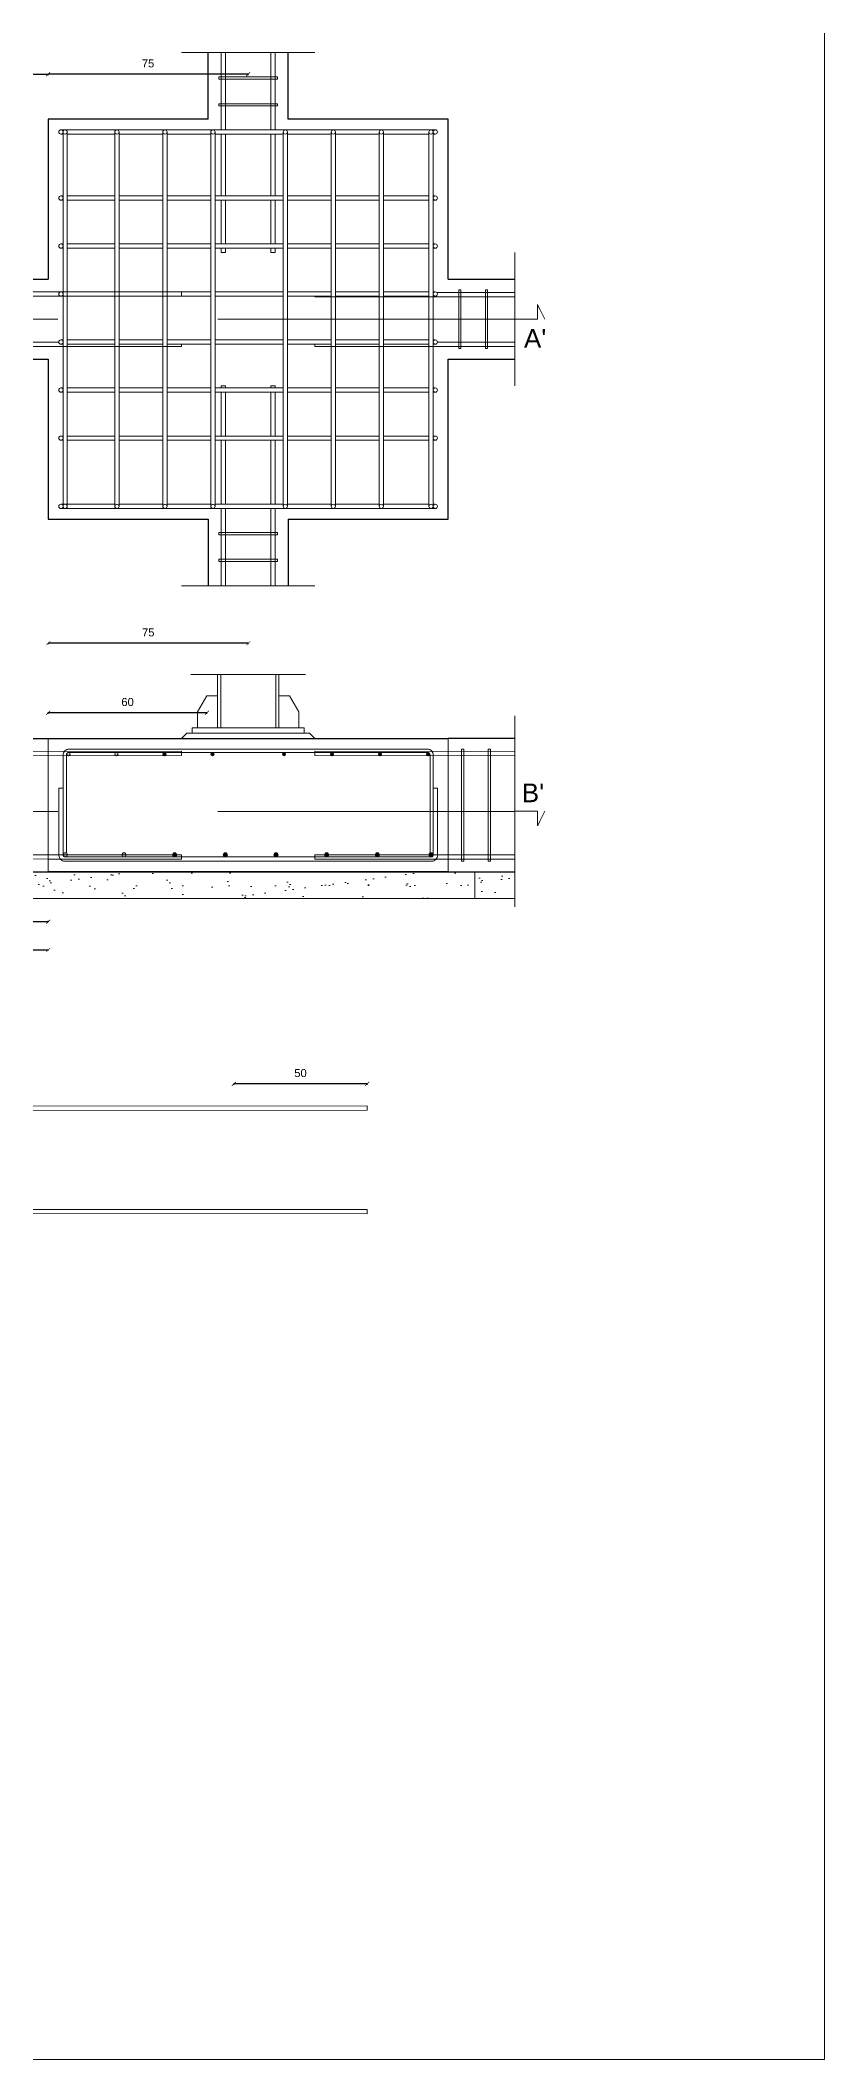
# Model space of a CAD drawing. Header units: millimetres. Extents: x 1415 to 3549, y 2194 to 4677.
# Drawn here: x 1772.73 to 1775.67, y 2331.25 to 2338.82 of the extents above; entities that cross this region are included whole.
import ezdxf

# ---------------------------------------------------------------- set-up
doc = ezdxf.new("R2010")
doc.units = ezdxf.units.MM
doc.linetypes.add('ACAD_ISO02W100', pattern=[15, 12, -3])
doc.layers.get('0').update_dxf_attribs({"plot": 0})
for name, color, linetype, lineweight in [('armature longitudinali', 5, 'Continuous', 9), ('bulloni', 170, 'Continuous', 15), ('giunti', 7, 'Continuous', 15), ('Layer4', 7, 'Continuous', 15), ('quote', 252, 'Continuous', 5), ('Setti', 5, 'Continuous', 30), ('sezione', 18, 'ACAD_ISO02W100', 20), ('staffe', 10, 'Continuous', 9)]:
    doc.layers.add(name, color=color, linetype=linetype, lineweight=lineweight)
doc.styles.get("Standard").update_dxf_attribs({"font": 'arial.ttf'})
doc.dimstyles.new('quote c.a 1 sezione setti', dxfattribs={"dimtxt": 0.03, "dimasz": 0.015, "dimexe": 0.0005, "dimexo": 0.0015, "dimgap": 0.025, "dimtad": 2, "dimtih": 1, "dimtoh": 1, "dimdec": 0, "dimlfac": 100, "dimzin": 0, "dimdsep": 46, "dimtxsty": 'Standard', "dimblk": 'ARCHTICK', "dimcen": 0, "dimclre": 252, "dimadec": 0, "dimazin": 2, "dimtfac": 1, "dimtdec": 0, "dimtofl": 0, "dimtmove": 0, "dimatfit": 3, "dimfxl": 0.0035, "dimfxlon": 1, "dimtolj": 1, "dimtzin": 0, "dimarcsym": 0})

# ---------------------------------------------------------------- blocks, each defined once
blk = doc.blocks.new('*U202')
at = {"layer": 'armature longitudinali'}
blk.add_circle((0, 0), 0.008, dxfattribs=at)
blk = doc.blocks.new('*U203')
at = {"layer": 'Layer4', "color": 0, "linetype": 'ByBlock', "lineweight": -2, "transparency": 16777216}
blk.add_blockref('*U202', (0, 0), dxfattribs=at)
blk = doc.blocks.new('*U200')
at = {"layer": 'armature longitudinali'}
blk.add_circle((0, 0), 0.008, dxfattribs=at)
blk = doc.blocks.new('*U201')
at = {"layer": 'Layer4', "color": 0, "linetype": 'ByBlock', "lineweight": -2, "transparency": 16777216}
blk.add_blockref('*U200', (0, 0), dxfattribs=at)
blk = doc.blocks.new('_ArchTick')
at = {"color": 0, "linetype": 'ByBlock', "const_width": 0.15}
blk.add_lwpolyline([(-0.5, -0.5), (0.5, 0.5)], dxfattribs=at)
blk = doc.blocks.new('*D204')
at = {"layer": 'Defpoints', "color": 0, "transparency": 16777216}
for p in [(1769.2622, 2335.4066), (1772.7622, 2335.4071), (1772.7622, 2335.4066)]:
    blk.add_point(p, dxfattribs=at)
at = {"layer": 'quote', "color": 252, "lineweight": -2, "transparency": 16777216}
for p, q in [((1769.2622, 2335.4066), (1769.2622, 2335.4061)), ((1772.7622, 2335.4066), (1772.7622, 2335.4061))]:
    blk.add_line(p, q, dxfattribs=at)
at = {"layer": 'quote', "color": 0, "linetype": 'Continuous', "lineweight": -2, "transparency": 16777216}
blk.add_line((1769.2622, 2335.4066), (1772.7622, 2335.4066), dxfattribs=at)
at = {"layer": 'quote', "color": 0, "lineweight": -2, "transparency": 16777216, "xscale": 0.015, "yscale": 0.015, "zscale": 0.015, "rotation": 180}
blk.add_blockref('_ArchTick', (1769.2622, 2335.4066), dxfattribs=at)
at = {"layer": 'quote', "color": 0, "lineweight": -2, "transparency": 16777216, "xscale": 0.015, "yscale": 0.015, "zscale": 0.015}
blk.add_blockref('_ArchTick', (1772.7622, 2335.4066), dxfattribs=at)
at = {"layer": 'quote', "color": 0, "transparency": 16777216, "insert": (1771.0122, 2335.3663), "char_height": 0.03, "attachment_point": 5}
blk.add_mtext('\\A1;350', dxfattribs=at)
blk = doc.blocks.new('*U247')
at = {"layer": 'staffe'}
blk.add_lwpolyline([(-0.004, -0.11), (-0.004, 0.11), (0.004, 0.11), (0.004, -0.11), (-0.004, -0.11), (-0.004, -0.11)], dxfattribs=at)
blk = doc.blocks.new('*U248')
at = {"layer": 'Layer4', "color": 0, "linetype": 'ByBlock', "lineweight": -2, "transparency": 16777216}
for p in [(0, 0), (0.1, 0)]:
    blk.add_blockref('*U247', p, dxfattribs=at)
blk = doc.blocks.new('*U243')
at = {"layer": 'staffe'}
blk.add_lwpolyline([(-0.004, -0.11), (-0.004, 0.11), (0.004, 0.11), (0.004, -0.11), (-0.004, -0.11), (-0.004, -0.11)], dxfattribs=at)
blk = doc.blocks.new('*U244')
at = {"layer": 'Layer4', "color": 0, "linetype": 'ByBlock', "lineweight": -2, "transparency": 16777216}
for p in [(0, 0), (0.1, 0)]:
    blk.add_blockref('*U243', p, dxfattribs=at)
blk = doc.blocks.new('*U245')
at = {"layer": 'staffe'}
blk.add_lwpolyline([(-0.004, -0.11), (-0.004, 0.11), (0.004, 0.11), (0.004, -0.11), (-0.004, -0.11), (-0.004, -0.11)], dxfattribs=at)
blk = doc.blocks.new('*U246')
at = {"layer": 'Layer4', "color": 0, "linetype": 'ByBlock', "lineweight": -2, "transparency": 16777216}
for p in [(0, 0), (0.1, 0)]:
    blk.add_blockref('*U245', p, dxfattribs=at)
blk = doc.blocks.new('*D266')
at = {"layer": 'Defpoints', "color": 0, "transparency": 16777216}
for p in [(1771.9623, 2335.5991), (1771.9623, 2335.5121), (1772.7622, 2335.5504)]:
    blk.add_point(p, dxfattribs=at)
at = {"layer": 'quote', "color": 252, "lineweight": -2, "transparency": 16777216}
for p, q in [((1771.9623, 2335.5156), (1771.9623, 2335.5116)), ((1772.7622, 2335.5156), (1772.7622, 2335.5116))]:
    blk.add_line(p, q, dxfattribs=at)
at = {"layer": 'quote', "color": 0, "linetype": 'Continuous', "lineweight": -2, "transparency": 16777216}
blk.add_line((1772.7622, 2335.5121), (1771.9623, 2335.5121), dxfattribs=at)
at = {"layer": 'quote', "color": 0, "lineweight": -2, "transparency": 16777216, "xscale": 0.015, "yscale": 0.015, "zscale": 0.015, "rotation": 180}
blk.add_blockref('_ArchTick', (1771.9623, 2335.5121), dxfattribs=at)
at = {"layer": 'quote', "color": 0, "lineweight": -2, "transparency": 16777216, "xscale": 0.015, "yscale": 0.015, "zscale": 0.015}
blk.add_blockref('_ArchTick', (1772.7622, 2335.5121), dxfattribs=at)
at = {"layer": 'quote', "color": 0, "transparency": 16777216, "insert": (1772.3622, 2335.4662), "char_height": 0.03, "width": 1.64748, "attachment_point": 5}
blk.add_mtext('\\A1;pos 50, 8{\\A0;\\fBahnschrift Light|b0|i0|c0|p34;∅8/10  L=80}', dxfattribs=at)
blk = doc.blocks.new('*D377')
at = {"layer": 'Defpoints', "color": 0, "transparency": 16777216}
for p in [(1772.7616, 2338.6899), (1772.7616, 2338.5213), (1773.5116, 2338.5213)]:
    blk.add_point(p, dxfattribs=at)
at = {"layer": 'quote', "color": 252, "lineweight": -2, "transparency": 16777216}
for p, q in [((1772.7616, 2338.6864), (1772.7616, 2338.6904)), ((1773.5116, 2338.6864), (1773.5116, 2338.6904))]:
    blk.add_line(p, q, dxfattribs=at)
at = {"layer": 'quote', "color": 0, "linetype": 'Continuous', "lineweight": -2, "transparency": 16777216}
blk.add_line((1773.5116, 2338.6899), (1772.7616, 2338.6899), dxfattribs=at)
at = {"layer": 'quote', "color": 0, "lineweight": -2, "transparency": 16777216, "xscale": 0.015, "yscale": 0.015, "zscale": 0.015, "rotation": 180}
blk.add_blockref('_ArchTick', (1772.7616, 2338.6899), dxfattribs=at)
at = {"layer": 'quote', "color": 0, "lineweight": -2, "transparency": 16777216, "xscale": 0.015, "yscale": 0.015, "zscale": 0.015}
blk.add_blockref('_ArchTick', (1773.5116, 2338.6899), dxfattribs=at)
at = {"layer": 'quote', "color": 0, "transparency": 16777216, "insert": (1773.1366, 2338.7301), "char_height": 0.03, "attachment_point": 5}
blk.add_mtext('\\A1;75', dxfattribs=at)
blk = doc.blocks.new('*D378')
at = {"layer": 'Defpoints', "color": 0, "transparency": 16777216}
for p in [(1772.7616, 2338.6899), (1769.2515, 2338.5213), (1772.7616, 2338.5213)]:
    blk.add_point(p, dxfattribs=at)
at = {"layer": 'quote', "color": 252, "lineweight": -2, "transparency": 16777216}
for p, q in [((1769.2515, 2338.6864), (1769.2515, 2338.6904)), ((1772.7616, 2338.6864), (1772.7616, 2338.6904))]:
    blk.add_line(p, q, dxfattribs=at)
at = {"layer": 'quote', "color": 0, "linetype": 'Continuous', "lineweight": -2, "transparency": 16777216}
blk.add_line((1769.2515, 2338.6899), (1772.7616, 2338.6899), dxfattribs=at)
at = {"layer": 'quote', "color": 0, "lineweight": -2, "transparency": 16777216, "xscale": 0.015, "yscale": 0.015, "zscale": 0.015, "rotation": 180}
blk.add_blockref('_ArchTick', (1769.2515, 2338.6899), dxfattribs=at)
at = {"layer": 'quote', "color": 0, "lineweight": -2, "transparency": 16777216, "xscale": 0.015, "yscale": 0.015, "zscale": 0.015}
blk.add_blockref('_ArchTick', (1772.7616, 2338.6899), dxfattribs=at)
at = {"layer": 'quote', "color": 0, "transparency": 16777216, "insert": (1771.0066, 2338.7302), "char_height": 0.03, "attachment_point": 5}
blk.add_mtext('\\A1;350', dxfattribs=at)
blk = doc.blocks.new('*U1024')
at = {"layer": 'staffe'}
blk.add_lwpolyline([(0.004, -0.026), (0.004, 0.21), (-0.004, 0.21), (-0.004, -0.21), (0.004, -0.21), (0.004, -0.026)], dxfattribs=at)
blk = doc.blocks.new('*U1025')
at = {"layer": 'Layer4', "color": 0, "linetype": 'ByBlock', "lineweight": -2, "transparency": 16777216}
for p in [(-0.1, 0), (0, 0)]:
    blk.add_blockref('*U1024', p, dxfattribs=at)
blk = doc.blocks.new('*D1026')
at = {"layer": 'Defpoints', "color": 0, "transparency": 16777216}
for p in [(1772.7622, 2336.5565), (1773.5122, 2336.4391), (1772.7622, 2336.1991)]:
    blk.add_point(p, dxfattribs=at)
at = {"layer": 'quote', "color": 252, "lineweight": -2, "transparency": 16777216}
for p, q in [((1772.7622, 2336.553), (1772.7622, 2336.557)), ((1773.5122, 2336.553), (1773.5122, 2336.557))]:
    blk.add_line(p, q, dxfattribs=at)
at = {"layer": 'quote', "color": 0, "linetype": 'Continuous', "lineweight": -2, "transparency": 16777216}
blk.add_line((1773.5122, 2336.5565), (1772.7622, 2336.5565), dxfattribs=at)
at = {"layer": 'quote', "color": 0, "lineweight": -2, "transparency": 16777216, "xscale": 0.015, "yscale": 0.015, "zscale": 0.015}
for p, rotation in [((1772.7622, 2336.5565), 180.0000012072371), ((1773.5122, 2336.5565), 1.207237110278925e-06)]:
    blk.add_blockref('_ArchTick', p, dxfattribs=dict(at, rotation=rotation))
at = {"layer": 'quote', "color": 0, "transparency": 16777216, "insert": (1773.1372, 2336.5968), "char_height": 0.03, "attachment_point": 5}
blk.add_mtext('\\A1;75', dxfattribs=at)
blk = doc.blocks.new('*D1027')
at = {"layer": 'Defpoints', "color": 0, "transparency": 16777216}
for p in [(1772.7622, 2336.2956), (1772.7622, 2336.1991), (1773.3572, 2336.1991)]:
    blk.add_point(p, dxfattribs=at)
at = {"layer": 'quote', "color": 252, "lineweight": -2, "transparency": 16777216}
for p, q in [((1772.7622, 2336.2921), (1772.7622, 2336.2961)), ((1773.3572, 2336.2921), (1773.3572, 2336.2961))]:
    blk.add_line(p, q, dxfattribs=at)
at = {"layer": 'quote', "color": 0, "linetype": 'Continuous', "lineweight": -2, "transparency": 16777216}
blk.add_line((1773.3572, 2336.2956), (1772.7622, 2336.2956), dxfattribs=at)
at = {"layer": 'quote', "color": 0, "lineweight": -2, "transparency": 16777216, "xscale": 0.015, "yscale": 0.015, "zscale": 0.015}
for p, rotation in [((1772.7622, 2336.2956), 180.0000012072371), ((1773.3572, 2336.2956), 1.207237110278925e-06)]:
    blk.add_blockref('_ArchTick', p, dxfattribs=dict(at, rotation=rotation))
at = {"layer": 'quote', "color": 0, "transparency": 16777216, "insert": (1773.0597, 2336.3359), "char_height": 0.03, "attachment_point": 5}
blk.add_mtext('\\A1;60', dxfattribs=at)
blk = doc.blocks.new('*U1216')
at = {"layer": 'armature longitudinali'}
blk.add_circle((0, 0), 0.008, dxfattribs=at)
blk = doc.blocks.new('*U1217')
at = {"layer": 'Layer4', "color": 0, "linetype": 'ByBlock', "lineweight": -2, "transparency": 16777216}
blk.add_blockref('*U1216', (0, 0), dxfattribs=at)
blk = doc.blocks.new('*U1214')
at = {"layer": 'armature longitudinali'}
blk.add_circle((0, 0), 0.008, dxfattribs=at)
blk = doc.blocks.new('*U1215')
at = {"layer": 'Layer4', "color": 0, "linetype": 'ByBlock', "lineweight": -2, "transparency": 16777216}
blk.add_blockref('*U1214', (0, 0), dxfattribs=at)
blk = doc.blocks.new('*U1220')
at = {"layer": 'armature longitudinali'}
blk.add_circle((0, 0), 0.008, dxfattribs=at)
blk = doc.blocks.new('*U1221')
at = {"layer": 'Layer4', "color": 0, "linetype": 'ByBlock', "lineweight": -2, "transparency": 16777216}
blk.add_blockref('*U1220', (0, 0), dxfattribs=at)
blk = doc.blocks.new('*U1218')
at = {"layer": 'armature longitudinali'}
blk.add_circle((0, 0), 0.008, dxfattribs=at)
blk = doc.blocks.new('*U1219')
at = {"layer": 'Layer4', "color": 0, "linetype": 'ByBlock', "lineweight": -2, "transparency": 16777216}
blk.add_blockref('*U1218', (0, 0), dxfattribs=at)
blk = doc.blocks.new('*U1204')
at = {"layer": 'armature longitudinali'}
blk.add_circle((0, 0), 0.008, dxfattribs=at)
blk = doc.blocks.new('*U1205')
at = {"layer": 'Layer4', "color": 0, "linetype": 'ByBlock', "lineweight": -2, "transparency": 16777216}
for p in [(0, 0), (0.18, 0), (0.36, 0), (0.54, 0), (0.72, 0), (0.9, 0)]:
    blk.add_blockref('*U1204', p, dxfattribs=at)
blk = doc.blocks.new('*U1206')
at = {"layer": 'armature longitudinali'}
blk.add_circle((0, 0), 0.008, dxfattribs=at)
blk = doc.blocks.new('*U1207')
at = {"layer": 'Layer4', "color": 0, "linetype": 'ByBlock', "lineweight": -2, "transparency": 16777216}
blk.add_blockref('*U1206', (0, 0), dxfattribs=at)
blk = doc.blocks.new('*U1208')
at = {"layer": 'armature longitudinali'}
blk.add_circle((0, 0), 0.008, dxfattribs=at)
blk = doc.blocks.new('*U1209')
at = {"layer": 'Layer4', "color": 0, "linetype": 'ByBlock', "lineweight": -2, "transparency": 16777216}
blk.add_blockref('*U1208', (0, 0), dxfattribs=at)
blk = doc.blocks.new('*U1210')
at = {"layer": 'armature longitudinali'}
blk.add_circle((0, 0), 0.008, dxfattribs=at)
blk = doc.blocks.new('*U1211')
at = {"layer": 'Layer4', "color": 0, "linetype": 'ByBlock', "lineweight": -2, "transparency": 16777216}
for p in [(0, 0), (0.18, 0), (0.36, 0), (0.54, 0), (0.72, 0), (0.9, 0)]:
    blk.add_blockref('*U1210', p, dxfattribs=at)
blk = doc.blocks.new('*U1212')
at = {"layer": 'armature longitudinali'}
blk.add_circle((0, 0), 0.008, dxfattribs=at)
blk = doc.blocks.new('*U1213')
at = {"layer": 'Layer4', "color": 0, "linetype": 'ByBlock', "lineweight": -2, "transparency": 16777216}
blk.add_blockref('*U1212', (0, 0), dxfattribs=at)
blk = doc.blocks.new('*U1202')
at = {"layer": 'armature longitudinali'}
blk.add_circle((0, 0), 0.008, dxfattribs=at)
blk = doc.blocks.new('*U1203')
at = {"layer": 'Layer4', "color": 0, "linetype": 'ByBlock', "lineweight": -2, "transparency": 16777216}
blk.add_blockref('*U1202', (0, 0), dxfattribs=at)
blk = doc.blocks.new('*U1248')
at = {"layer": 'armature longitudinali'}
blk.add_circle((0, 0), 0.008, dxfattribs=at)
blk = doc.blocks.new('*U1249')
at = {"layer": 'Layer4', "color": 0, "linetype": 'ByBlock', "lineweight": -2, "transparency": 16777216}
blk.add_blockref('*U1248', (0, 0), dxfattribs=at)
blk = doc.blocks.new('*U1238')
at = {"layer": 'armature longitudinali'}
blk.add_circle((0, 0), 0.008, dxfattribs=at)
blk = doc.blocks.new('*U1239')
at = {"layer": 'Layer4', "color": 0, "linetype": 'ByBlock', "lineweight": -2, "transparency": 16777216}
blk.add_blockref('*U1238', (0, 0), dxfattribs=at)
blk = doc.blocks.new('*U1240')
at = {"layer": 'armature longitudinali'}
blk.add_circle((0, 0), 0.008, dxfattribs=at)
blk = doc.blocks.new('*U1241')
at = {"layer": 'Layer4', "color": 0, "linetype": 'ByBlock', "lineweight": -2, "transparency": 16777216}
blk.add_blockref('*U1240', (0, 0), dxfattribs=at)
blk = doc.blocks.new('*U1242')
at = {"layer": 'armature longitudinali'}
blk.add_circle((0, 0), 0.008, dxfattribs=at)
blk = doc.blocks.new('*U1243')
at = {"layer": 'Layer4', "color": 0, "linetype": 'ByBlock', "lineweight": -2, "transparency": 16777216}
blk.add_blockref('*U1242', (0, 0), dxfattribs=at)
blk = doc.blocks.new('*U1244')
at = {"layer": 'armature longitudinali'}
blk.add_circle((0, 0), 0.008, dxfattribs=at)
blk = doc.blocks.new('*U1245')
at = {"layer": 'Layer4', "color": 0, "linetype": 'ByBlock', "lineweight": -2, "transparency": 16777216}
blk.add_blockref('*U1244', (0, 0), dxfattribs=at)
blk = doc.blocks.new('*U1246')
at = {"layer": 'armature longitudinali'}
blk.add_circle((0, 0), 0.008, dxfattribs=at)
blk = doc.blocks.new('*U1247')
at = {"layer": 'Layer4', "color": 0, "linetype": 'ByBlock', "lineweight": -2, "transparency": 16777216}
blk.add_blockref('*U1246', (0, 0), dxfattribs=at)
blk = doc.blocks.new('*U1224')
at = {"layer": 'armature longitudinali'}
blk.add_circle((0, 0), 0.008, dxfattribs=at)
blk = doc.blocks.new('*U1225')
at = {"layer": 'Layer4', "color": 0, "linetype": 'ByBlock', "lineweight": -2, "transparency": 16777216}
blk.add_blockref('*U1224', (0, 0), dxfattribs=at)
blk = doc.blocks.new('*U1222')
at = {"layer": 'armature longitudinali'}
blk.add_circle((0, 0), 0.008, dxfattribs=at)
blk = doc.blocks.new('*U1223')
at = {"layer": 'Layer4', "color": 0, "linetype": 'ByBlock', "lineweight": -2, "transparency": 16777216}
blk.add_blockref('*U1222', (0, 0), dxfattribs=at)
blk = doc.blocks.new('*U1236')
at = {"layer": 'armature longitudinali'}
blk.add_circle((0, 0), 0.008, dxfattribs=at)
blk = doc.blocks.new('*U1237')
at = {"layer": 'Layer4', "color": 0, "linetype": 'ByBlock', "lineweight": -2, "transparency": 16777216}
blk.add_blockref('*U1236', (0, 0), dxfattribs=at)
blk = doc.blocks.new('*U1226')
at = {"layer": 'armature longitudinali'}
blk.add_circle((0, 0), 0.008, dxfattribs=at)
blk = doc.blocks.new('*U1227')
at = {"layer": 'Layer4', "color": 0, "linetype": 'ByBlock', "lineweight": -2, "transparency": 16777216}
blk.add_blockref('*U1226', (0, 0), dxfattribs=at)
blk = doc.blocks.new('*U1228')
at = {"layer": 'armature longitudinali'}
blk.add_circle((0, 0), 0.008, dxfattribs=at)
blk = doc.blocks.new('*U1229')
at = {"layer": 'Layer4', "color": 0, "linetype": 'ByBlock', "lineweight": -2, "transparency": 16777216}
blk.add_blockref('*U1228', (0, 0), dxfattribs=at)
blk = doc.blocks.new('*U1230')
at = {"layer": 'armature longitudinali'}
blk.add_circle((0, 0), 0.008, dxfattribs=at)
blk = doc.blocks.new('*U1231')
at = {"layer": 'Layer4', "color": 0, "linetype": 'ByBlock', "lineweight": -2, "transparency": 16777216}
blk.add_blockref('*U1230', (0, 0), dxfattribs=at)
blk = doc.blocks.new('*U1232')
at = {"layer": 'armature longitudinali'}
blk.add_circle((0, 0), 0.008, dxfattribs=at)
blk = doc.blocks.new('*U1233')
at = {"layer": 'Layer4', "color": 0, "linetype": 'ByBlock', "lineweight": -2, "transparency": 16777216}
blk.add_blockref('*U1232', (0, 0), dxfattribs=at)
blk = doc.blocks.new('*U1234')
at = {"layer": 'armature longitudinali'}
blk.add_circle((0, 0), 0.008, dxfattribs=at)
blk = doc.blocks.new('*U1235')
at = {"layer": 'Layer4', "color": 0, "linetype": 'ByBlock', "lineweight": -2, "transparency": 16777216}
blk.add_blockref('*U1234', (0, 0), dxfattribs=at)
blk = doc.blocks.new('*U1260')
at = {"layer": 'armature longitudinali'}
blk.add_circle((0, 0), 0.008, dxfattribs=at)
blk = doc.blocks.new('*U1261')
at = {"layer": 'Layer4', "color": 0, "linetype": 'ByBlock', "lineweight": -2, "transparency": 16777216}
blk.add_blockref('*U1260', (0, 0), dxfattribs=at)
blk = doc.blocks.new('*U1262')
at = {"layer": 'armature longitudinali'}
blk.add_circle((0, 0), 0.008, dxfattribs=at)
blk = doc.blocks.new('*U1263')
at = {"layer": 'Layer4', "color": 0, "linetype": 'ByBlock', "lineweight": -2, "transparency": 16777216}
for p in [(0, 0), (0.19, 0), (0.38, 0), (0.57, 0), (0.76, 0), (0.95, 0)]:
    blk.add_blockref('*U1262', p, dxfattribs=at)
blk = doc.blocks.new('*U1264')
at = {"layer": 'armature longitudinali'}
blk.add_circle((0, 0), 0.008, dxfattribs=at)
blk = doc.blocks.new('*U1265')
at = {"layer": 'Layer4', "color": 0, "linetype": 'ByBlock', "lineweight": -2, "transparency": 16777216}
blk.add_blockref('*U1264', (0, 0), dxfattribs=at)
blk = doc.blocks.new('*U1266')
at = {"layer": 'armature longitudinali'}
blk.add_circle((0, 0), 0.006, dxfattribs=at)
blk = doc.blocks.new('*U1267')
at = {"layer": 'Layer4', "color": 0, "linetype": 'ByBlock', "lineweight": -2, "transparency": 16777216}
for p in [(0, 0), (0.18, 0), (0.36, 0), (0.54, 0)]:
    blk.add_blockref('*U1266', p, dxfattribs=at)
blk = doc.blocks.new('*U1268')
at = {"layer": 'armature longitudinali'}
blk.add_circle((0, 0), 0.006, dxfattribs=at)
blk = doc.blocks.new('*U1269')
at = {"layer": 'Layer4', "color": 0, "linetype": 'ByBlock', "lineweight": -2, "transparency": 16777216}
for p in [(0, 0), (0.18, 0), (0.36, 0), (0.54, 0)]:
    blk.add_blockref('*U1268', p, dxfattribs=at)
blk = doc.blocks.new('*D1454')
at = {"layer": 'Defpoints', "color": 0, "transparency": 16777216}
for p in [(1773.4581, 2334.9041), (1773.4582, 2334.8194), (1773.9582, 2334.8136)]:
    blk.add_point(p, dxfattribs=at)
at = {"layer": 'quote', "color": 252, "lineweight": -2, "transparency": 16777216}
for p, q in [((1773.4581, 2334.9006), (1773.4581, 2334.9046)), ((1773.9581, 2334.9011), (1773.9581, 2334.9051))]:
    blk.add_line(p, q, dxfattribs=at)
at = {"layer": 'quote', "color": 0, "linetype": 'Continuous', "lineweight": -2, "transparency": 16777216}
blk.add_line((1773.9581, 2334.9046), (1773.4581, 2334.9041), dxfattribs=at)
at = {"layer": 'quote', "color": 0, "lineweight": -2, "transparency": 16777216, "xscale": 0.015, "yscale": 0.015, "zscale": 0.015}
for p, rotation in [((1773.4581, 2334.9041), 180.0572981893195), ((1773.9581, 2334.9046), 0.05729818931953012)]:
    blk.add_blockref('_ArchTick', p, dxfattribs=dict(at, rotation=rotation))
at = {"layer": 'quote', "color": 0, "transparency": 16777216, "insert": (1773.7081, 2334.9447), "char_height": 0.03, "attachment_point": 5}
blk.add_mtext('\\A1;50', dxfattribs=at)

msp = doc.modelspace()

# ---------------------------------------------------------------- hatches: boundary and pattern name
at = {"layer": 'Layer4', "transparency": 33554687}
h = msp.add_hatch(color=0, dxfattribs=at)
h.dxf.hatch_style = 1
h.paths.add_polyline_path([(1772.8439, 2336.1408, 0.414214), (1772.8379, 2336.1468, 0.158938), (1772.8326, 2336.1436, 0.121776), (1772.8319, 2336.1408, 1)])
h.paths.add_polyline_path([(1773.0239, 2336.1408, 1), (1773.0119, 2336.1408, 1)])
h = msp.add_hatch(color=0, dxfattribs=at)
h.dxf.hatch_style = 1
h.paths.add_polyline_path([(1773.1919, 2336.1408, 1), (1773.2039, 2336.1408, 1)])
h = msp.add_hatch(color=0, dxfattribs=at)
h.dxf.hatch_style = 1
h.paths.add_polyline_path([(1773.3719, 2336.1408, 1), (1773.3839, 2336.1408, 1)])
h = msp.add_hatch(color=0, dxfattribs=at)
h.dxf.hatch_style = 1
h.paths.add_polyline_path([(1773.6404, 2336.1408, 1), (1773.6524, 2336.1408, 1)])
h = msp.add_hatch(color=0, dxfattribs=at)
h.dxf.hatch_style = 1
h.paths.add_polyline_path([(1773.8204, 2336.1408, 1), (1773.8324, 2336.1408, 1)])
h = msp.add_hatch(color=0, dxfattribs=at)
h.dxf.hatch_style = 1
h.paths.add_polyline_path([(1774.0004, 2336.1408, 1), (1774.0124, 2336.1408, 1)])
h = msp.add_hatch(color=0, dxfattribs=at)
h.dxf.hatch_style = 1
h.paths.add_polyline_path([(1774.1804, 2336.1408, 1), (1774.1924, 2336.1408, 1)])
h = msp.add_hatch(color=0, dxfattribs=at)
h.dxf.hatch_style = 1
h.paths.add_polyline_path([(1772.8341, 2335.7631, 0.984312), (1772.8182, 2335.7633), (1772.8182, 2335.7628, 0.984312)])
h.paths.add_polyline_path([(1773.0382, 2335.763, 0.377632), (1773.0451, 2335.7551), (1773.0472, 2335.7551, 0.377632), (1773.0542, 2335.763, 1)])
h = msp.add_hatch(color=0, dxfattribs=at)
h.dxf.hatch_style = 1
h.paths.add_polyline_path([(1773.2282, 2335.763, 0.377632), (1773.2351, 2335.7551), (1773.2372, 2335.7551, 0.377632), (1773.2442, 2335.763, 1)])
h = msp.add_hatch(color=0, dxfattribs=at)
h.dxf.hatch_style = 1
h.paths.add_polyline_path([(1773.4182, 2335.763, 0.377632), (1773.4251, 2335.7551), (1773.4272, 2335.7551, 0.377632), (1773.4342, 2335.763, 1)])
h = msp.add_hatch(color=0, dxfattribs=at)
h.dxf.hatch_style = 1
h.paths.add_polyline_path([(1773.6082, 2335.763, 0.377632), (1773.6151, 2335.7551), (1773.6172, 2335.7551, 0.377632), (1773.6242, 2335.763, 1)])
h = msp.add_hatch(color=0, dxfattribs=at)
h.dxf.hatch_style = 1
h.paths.add_polyline_path([(1773.7982, 2335.763, 0.377632), (1773.8051, 2335.7551), (1773.8072, 2335.7551, 0.377632), (1773.8142, 2335.763, 1)])
h = msp.add_hatch(color=0, dxfattribs=at)
h.dxf.hatch_style = 1
h.paths.add_polyline_path([(1773.9882, 2335.763, 0.377632), (1773.9951, 2335.7551), (1773.9972, 2335.7551, 0.377632), (1774.0042, 2335.763, 1)])
h = msp.add_hatch(color=0, dxfattribs=at)
h.dxf.hatch_style = 1
h.paths.add_polyline_path([(1774.1902, 2335.7631, 0.377632), (1774.1971, 2335.7551), (1774.1992, 2335.7551, 0.377632), (1774.2062, 2335.7631, 1)])
at = {"layer": 'Layer4', "true_color": 0xc7c8ca}
h = msp.add_hatch(dxfattribs=at)
h.set_pattern_fill('AR-SAND', color=9, scale=0.0022)
h.set_pattern_definition([(37.5, (0, 0.1875), (-0.0035200689, 0.1076709122), [0, -0.0849376, 0, -0.094996, 0, -0.090805]), (7.5, (0, 0.1875), (0.098895122, 0.157701522), [0, -0.0458216, 0, -0.0765556, 0, -0.029337]), (327.5, (-0.06873, 0.1875), (0.1740183215, 0.0003161806), [0, -0.02794, 0, -0.100584, 0, -0.131318]), (317.5, (-0.06873, 0.1875), (0.1679824195, 0.049044451), [0, -0.01397, 0, -0.0659384, 0, -0.075438])])
h.paths.add_polyline_path([(1774.3621, 2335.6991), (1774.3621, 2335.6991), (1773.1975, 2335.6991), (1772.662, 2335.6991), (1772.6621, 2335.5991), (1774.3621, 2335.5991)])
h = msp.add_hatch(dxfattribs=at)
h.set_pattern_fill('AR-SAND', color=9, scale=0.0022)
h.set_pattern_definition([(37.5, (-1.70003, 0.1875), (-0.0035200689, 0.1076709122), [0, -0.0849376, 0, -0.094996, 0, -0.090805]), (7.5, (-1.70003, 0.1875), (0.098895122, 0.157701522), [0, -0.0458216, 0, -0.0765556, 0, -0.029337]), (327.5, (-1.76876, 0.1875), (0.1740183215, 0.0003161806), [0, -0.02794, 0, -0.100584, 0, -0.131318]), (317.5, (-1.76876, 0.1875), (0.1679824195, 0.049044451), [0, -0.01397, 0, -0.0659384, 0, -0.075438])])
h.paths.add_polyline_path([(1774.5123, 2335.6991), (1774.5123, 2335.5991), (1774.3621, 2335.5991), (1774.3621, 2335.6991)])

# ---------------------------------------------------------------- linework, layer by layer
at = {"layer": 'armature longitudinali'}
for points in [[(1773.4106, 2338.7713), (1773.4106, 2338.4813)], [(1773.4266, 2338.4813), (1773.4266, 2338.7713)], [(1773.5966, 2338.7713), (1773.5966, 2338.4813)], [(1773.6126, 2338.4813), (1773.6126, 2338.7713)], [(1774.2136, 2338.4813), (1772.8096, 2338.4813)], [(1772.8176, 2338.4653), (1772.8099, 2338.4653)], [(1772.8176, 2337.0691), (1772.8176, 2338.4731)], [(1772.8336, 2337.0693), (1772.8336, 2338.4733)], [(1773.0117, 2338.4653), (1772.8336, 2338.4653)], [(1773.0117, 2337.0691), (1773.0117, 2338.4731)], [(1773.0277, 2337.0693), (1773.0277, 2338.4733)], [(1773.1917, 2338.4653), (1773.0277, 2338.4653)], [(1773.1917, 2337.0691), (1773.1917, 2338.4731)], [(1773.2077, 2337.0693), (1773.2077, 2338.4733)], [(1773.3717, 2338.4653), (1773.2077, 2338.4653)], [(1773.3717, 2337.0691), (1773.3717, 2338.4731)], [(1773.3877, 2337.0693), (1773.3877, 2338.4733)], [(1773.6433, 2338.4653), (1773.3877, 2338.4653)], [(1773.4106, 2338.4653), (1773.4106, 2338.2333)], [(1773.4266, 2338.2333), (1773.4266, 2338.4653)], [(1773.5966, 2338.4653), (1773.5966, 2338.2333)], [(1773.6126, 2338.2333), (1773.6126, 2338.4653)], [(1773.6433, 2337.0691), (1773.6433, 2338.4731)], [(1773.6593, 2337.0693), (1773.6593, 2338.4733)], [(1773.8233, 2338.4653), (1773.6593, 2338.4653)], [(1773.8233, 2337.0691), (1773.8233, 2338.4731)], [(1773.8393, 2337.0693), (1773.8393, 2338.4733)], [(1774.0033, 2338.4653), (1773.8393, 2338.4653)], [(1774.0033, 2337.0691), (1774.0033, 2338.4731)], [(1774.0193, 2337.0693), (1774.0193, 2338.4733)], [(1774.1897, 2338.4653), (1774.0193, 2338.4653)], [(1774.1896, 2337.0693), (1774.1897, 2338.4731)], [(1774.2056, 2337.0693), (1774.2056, 2338.4733)], [(1774.2139, 2338.4653), (1774.2056, 2338.4653)], [(1772.8176, 2338.2173), (1772.8094, 2338.2173)], [(1772.8176, 2338.2333), (1772.8096, 2338.2333)], [(1773.0117, 2338.2333), (1772.8336, 2338.2333)], [(1773.0117, 2338.2173), (1772.8336, 2338.2173)], [(1773.1917, 2338.2333), (1773.0277, 2338.2333)], [(1773.1917, 2338.2173), (1773.0277, 2338.2173)], [(1773.3717, 2338.2333), (1773.2077, 2338.2333)], [(1773.3717, 2338.2173), (1773.2077, 2338.2173)], [(1773.6433, 2338.2333), (1773.3877, 2338.2333)], [(1773.6433, 2338.2173), (1773.3877, 2338.2173)], [(1773.4106, 2338.2173), (1773.4106, 2338.0533)], [(1773.4266, 2338.0533), (1773.4266, 2338.2173)], [(1773.5966, 2338.2173), (1773.5966, 2338.0533)], [(1773.6126, 2338.0533), (1773.6126, 2338.2173)], [(1773.8233, 2338.2333), (1773.6593, 2338.2333)], [(1773.8233, 2338.2173), (1773.6593, 2338.2173)], [(1774.0033, 2338.2333), (1773.8393, 2338.2333)], [(1774.0033, 2338.2173), (1773.8393, 2338.2173)], [(1774.1897, 2338.2333), (1774.0193, 2338.2333)], [(1774.1897, 2338.2173), (1774.0193, 2338.2173)], [(1774.2136, 2338.2333), (1774.2056, 2338.2333)], [(1774.2136, 2338.2173), (1774.2056, 2338.2173)], [(1772.8176, 2338.0533), (1772.8096, 2338.0533)], [(1772.8176, 2338.0373), (1772.8096, 2338.0373)], [(1773.0117, 2338.0533), (1772.8336, 2338.0533)], [(1773.0117, 2338.0373), (1772.8336, 2338.0373)], [(1773.1917, 2338.0533), (1773.0277, 2338.0533)], [(1773.1917, 2338.0373), (1773.0277, 2338.0373)], [(1773.3717, 2338.0533), (1773.2077, 2338.0533)], [(1773.3717, 2338.0373), (1773.2077, 2338.0373)], [(1773.6433, 2338.0533), (1773.3877, 2338.0533)], [(1773.6433, 2338.0373), (1773.3877, 2338.0373)], [(1773.4106, 2338.0373), (1773.4106, 2338.0213), (1773.4266, 2338.0213), (1773.4266, 2338.0373)], [(1773.5966, 2338.0373), (1773.5966, 2338.0213), (1773.6126, 2338.0213), (1773.6126, 2338.0373)], [(1773.8233, 2338.0533), (1773.6593, 2338.0533)], [(1773.8233, 2338.0373), (1773.6593, 2338.0373)], [(1774.0033, 2338.0533), (1773.8393, 2338.0533)], [(1774.0033, 2338.0373), (1773.8393, 2338.0373)], [(1774.1897, 2338.0533), (1774.0193, 2338.0533)], [(1774.1897, 2338.0373), (1774.0193, 2338.0373)], [(1774.2136, 2338.0533), (1774.2056, 2338.0533)], [(1774.2136, 2338.0373), (1774.2056, 2338.0373)], [(1772.8176, 2337.8573), (1772.8094, 2337.8573)], [(1772.8176, 2337.8733), (1772.8096, 2337.8733)], [(1773.0117, 2337.8733), (1772.8336, 2337.8733)], [(1773.0117, 2337.8573), (1772.8336, 2337.8573)], [(1773.1917, 2337.8733), (1773.0277, 2337.8733)], [(1773.1917, 2337.8573), (1773.0277, 2337.8573)], [(1773.3717, 2337.8733), (1773.2077, 2337.8733)], [(1773.3717, 2337.8573), (1773.2077, 2337.8573)], [(1773.6433, 2337.8733), (1773.3877, 2337.8733)], [(1773.6433, 2337.8573), (1773.3877, 2337.8573)], [(1773.8233, 2337.8733), (1773.6593, 2337.8733)], [(1773.8233, 2337.8573), (1773.6593, 2337.8573)], [(1774.5116, 2337.8553), (1773.7616, 2337.8553), (1773.7616, 2337.8573)], [(1774.0033, 2337.8733), (1773.8393, 2337.8733)], [(1774.0033, 2337.8573), (1773.8393, 2337.8573)], [(1774.1897, 2337.8733), (1774.0193, 2337.8733)], [(1774.1897, 2337.8573), (1774.0193, 2337.8573)], [(1774.2136, 2337.8733), (1774.2056, 2337.8733)], [(1774.2139, 2337.8573), (1774.2056, 2337.8573)], [(1774.2189, 2337.8713), (1774.5116, 2337.8713)], [(1772.8016, 2337.6853), (1769.2115, 2337.6853)], [(1772.8176, 2337.6933), (1772.8096, 2337.6933)], [(1773.0117, 2337.6933), (1772.8336, 2337.6933)], [(1773.1917, 2337.6933), (1773.0277, 2337.6933)], [(1773.3717, 2337.6933), (1773.2077, 2337.6933)], [(1773.6433, 2337.6933), (1773.3877, 2337.6933)], [(1773.8233, 2337.6933), (1773.6593, 2337.6933)], [(1774.0033, 2337.6933), (1773.8393, 2337.6933)], [(1774.1897, 2337.6933), (1774.0193, 2337.6933)], [(1774.2136, 2337.6933), (1774.2056, 2337.6933)], [(1774.2216, 2337.6853), (1774.5116, 2337.6853)], [(1768.7515, 2337.6773), (1768.7515, 2337.6693), (1773.2616, 2337.6693), (1773.2616, 2337.6773)], [(1772.8176, 2337.6773), (1772.8096, 2337.6773)], [(1773.0117, 2337.6773), (1772.8336, 2337.6773)], [(1773.1917, 2337.6773), (1773.0277, 2337.6773)], [(1773.3717, 2337.6773), (1773.2077, 2337.6773)], [(1773.6433, 2337.6773), (1773.3877, 2337.6773)], [(1773.8233, 2337.6773), (1773.6593, 2337.6773)], [(1774.5116, 2337.6693), (1773.7616, 2337.6693), (1773.7616, 2337.6773)], [(1774.0033, 2337.6773), (1773.8393, 2337.6773)], [(1774.1897, 2337.6773), (1774.0193, 2337.6773)], [(1774.2139, 2337.6773), (1774.2056, 2337.6773)], [(1772.8176, 2337.5133), (1772.8096, 2337.5133)], [(1772.8176, 2337.4973), (1772.8096, 2337.4973)], [(1773.0117, 2337.5133), (1772.8336, 2337.5133)], [(1773.0117, 2337.4973), (1772.8336, 2337.4973)], [(1773.1917, 2337.5133), (1773.0277, 2337.5133)], [(1773.1917, 2337.4973), (1773.0277, 2337.4973)], [(1773.3717, 2337.5133), (1773.2077, 2337.5133)], [(1773.3717, 2337.4973), (1773.2077, 2337.4973)], [(1773.6433, 2337.5133), (1773.3877, 2337.5133)], [(1773.6433, 2337.4973), (1773.3877, 2337.4973)], [(1773.4106, 2337.5133), (1773.4106, 2337.5213), (1773.4266, 2337.5213), (1773.4266, 2337.5133)], [(1773.4106, 2337.3333), (1773.4106, 2337.4973)], [(1773.4266, 2337.4973), (1773.4266, 2337.3333)], [(1773.5966, 2337.5133), (1773.5966, 2337.5213), (1773.6126, 2337.5213), (1773.6126, 2337.5133)], [(1773.5966, 2337.3333), (1773.5966, 2337.4973)], [(1773.6126, 2337.4973), (1773.6126, 2337.3333)], [(1773.8233, 2337.5133), (1773.6593, 2337.5133)], [(1773.8233, 2337.4973), (1773.6593, 2337.4973)], [(1774.0033, 2337.5133), (1773.8393, 2337.5133)], [(1774.0033, 2337.4973), (1773.8393, 2337.4973)], [(1774.1897, 2337.5133), (1774.0193, 2337.5133)], [(1774.1897, 2337.4973), (1774.0193, 2337.4973)], [(1774.2136, 2337.5133), (1774.2056, 2337.5133)], [(1774.2136, 2337.4973), (1774.2056, 2337.4973)], [(1772.8176, 2337.3333), (1772.8096, 2337.3333)], [(1772.8176, 2337.3173), (1772.8096, 2337.3173)], [(1773.0117, 2337.3333), (1772.8336, 2337.3333)], [(1773.0117, 2337.3173), (1772.8336, 2337.3173)], [(1773.1917, 2337.3333), (1773.0277, 2337.3333)], [(1773.1917, 2337.3173), (1773.0277, 2337.3173)], [(1773.3717, 2337.3333), (1773.2077, 2337.3333)], [(1773.3717, 2337.3173), (1773.2077, 2337.3173)], [(1773.6433, 2337.3333), (1773.3877, 2337.3333)], [(1773.6433, 2337.3173), (1773.3877, 2337.3173)], [(1773.4106, 2337.0773), (1773.4106, 2337.3173)], [(1773.4266, 2337.3173), (1773.4266, 2337.0773)], [(1773.5966, 2337.0773), (1773.5966, 2337.3173)], [(1773.6126, 2337.3173), (1773.6126, 2337.0773)], [(1773.8233, 2337.3333), (1773.6593, 2337.3333)], [(1773.8233, 2337.3173), (1773.6593, 2337.3173)], [(1774.0033, 2337.3333), (1773.8393, 2337.3333)], [(1774.0033, 2337.3173), (1773.8393, 2337.3173)], [(1774.1897, 2337.3333), (1774.0193, 2337.3333)], [(1774.1897, 2337.3173), (1774.0193, 2337.3173)], [(1774.2136, 2337.3333), (1774.2056, 2337.3333)], [(1774.2139, 2337.3173), (1774.2056, 2337.3173)], [(1773.0117, 2337.0773), (1772.8094, 2337.0773)], [(1773.1917, 2337.0773), (1773.0277, 2337.0773)], [(1773.3717, 2337.0773), (1773.2077, 2337.0773)], [(1773.6433, 2337.0773), (1773.3877, 2337.0773)], [(1773.8233, 2337.0773), (1773.6593, 2337.0773)], [(1774.0033, 2337.0773), (1773.8393, 2337.0773)], [(1774.1897, 2337.0773), (1774.0193, 2337.0773)], [(1774.2136, 2337.0773), (1774.2056, 2337.0773)], [(1774.2136, 2337.0613), (1772.8096, 2337.0613)], [(1773.4106, 2336.7713), (1773.4106, 2337.0613)], [(1773.4266, 2337.0613), (1773.4266, 2336.7713)], [(1773.5966, 2336.7713), (1773.5966, 2337.0613)], [(1773.6126, 2337.0613), (1773.6126, 2336.7713)], [(1771.0122, 2336.1339), (1773.2621, 2336.1351), (1773.2621, 2336.1511), (1771.0122, 2336.1499)], [(1774.5122, 2336.1347), (1773.7622, 2336.1351), (1773.7622, 2336.1511), (1774.5122, 2336.1507)], [(1771.0122, 2335.7631), (1773.2621, 2335.7631), (1773.2621, 2335.7471), (1771.0122, 2335.7482)], [(1772.7622, 2335.7471), (1773.2622, 2335.7471), (1773.2622, 2335.7631), (1772.7622, 2335.7631)], [(1774.5122, 2335.7631), (1773.7622, 2335.7631), (1773.7622, 2335.7471), (1774.5122, 2335.7474)], [(1771.7082, 2334.8042), (1773.9582, 2334.8054), (1773.9582, 2334.8214), (1771.7082, 2334.8202)], [(1771.7082, 2334.4334), (1773.9582, 2334.4334), (1773.9582, 2334.4174), (1771.7082, 2334.4185)]]:
    msp.add_lwpolyline(points, dxfattribs=at)
msp.add_lwpolyline([(1773.2616, 2337.8733), (1773.2616, 2337.8573), (1768.7515, 2337.8573), (1768.7515, 2337.8733)], close=True, dxfattribs=at)
for points in [[(1772.8182, 2335.7611), (1772.8182, 2336.1371, -0.414214), (1772.8402, 2336.1591), (1773.5122, 2336.1591), (1774.1842, 2336.1591, -0.414214), (1774.2062, 2336.1371), (1774.2062, 2335.7611)], [(1772.8302, 2335.77), (1772.8302, 2336.1371, -0.414214), (1772.8402, 2336.1471), (1773.5122, 2336.1471), (1774.1842, 2336.1471, -0.414214), (1774.1942, 2336.1371), (1774.1942, 2335.77)]]:
    msp.add_lwpolyline(points, format="xyb", dxfattribs=at)
msp.add_lwpolyline([(1773.5122, 2335.7551), (1772.8242, 2335.7551, -0.414214), (1772.8182, 2335.7611), (1772.8182, 2336.0131), (1772.8022, 2336.0131), (1772.8022, 2335.7611, 0.414214), (1772.8242, 2335.7391), (1773.5122, 2335.7391), (1774.2002, 2335.7391, 0.414214), (1774.2222, 2335.7611), (1774.2222, 2336.0131), (1774.2062, 2336.0131), (1774.2062, 2335.7611, -0.414214), (1774.2002, 2335.7551)], format="xyb", close=True, dxfattribs=at)
at = {"layer": 'bulloni'}
msp.add_line((1773.3283, 2336.2396), (1773.3283, 2336.2391), dxfattribs=at)
at = {"layer": 'giunti'}
for points in [[(1773.3222, 2336.2391), (1773.7022, 2336.2391), (1773.7022, 2336.2991), (1773.6672, 2336.3591), (1773.6272, 2336.3591)], [(1773.3972, 2336.3591), (1773.3572, 2336.3591), (1773.3222, 2336.2991), (1773.3222, 2336.2391)], [(1773.3022, 2336.2391), (1773.3022, 2336.2191), (1773.7222, 2336.2191), (1773.7222, 2336.2391), (1773.3022, 2336.2391)]]:
    msp.add_lwpolyline(points, dxfattribs=at)
at = {"layer": 'Layer4'}
msp.add_lwpolyline([(1758.9064, 2344.3913), (1775.6736, 2344.3913), (1775.6736, 2331.2461), (1758.9064, 2331.2461)], close=True, dxfattribs=at)
for points in [[(1773.3972, 2336.4391), (1773.3972, 2336.2391)], [(1773.4092, 2336.4391), (1773.4092, 2336.2391)], [(1773.6152, 2336.4391), (1773.6152, 2336.2391)], [(1773.6272, 2336.4391), (1773.6272, 2336.2391)], [(1772.7622, 2336.1991), (1772.7622, 2335.6991)], [(1773.2622, 2336.1991), (1773.2822, 2336.2191), (1773.3022, 2336.2191)], [(1773.7622, 2336.1991), (1773.7422, 2336.2191), (1773.7222, 2336.2191)], [(1774.2622, 2336.1991), (1774.2622, 2335.6991)], [(1774.3622, 2335.6991), (1774.3622, 2335.6991), (1774.3621, 2335.5991), (1772.6621, 2335.5991), (1772.6621, 2335.6991), (1772.6621, 2335.6991), (1774.3622, 2335.6991)], [(1774.5123, 2335.5991), (1774.3621, 2335.5991), (1774.3621, 2335.6991), (1774.3621, 2335.6991), (1774.5123, 2335.6991)]]:
    msp.add_lwpolyline(points, dxfattribs=at)
at = {"layer": 'Setti'}
for points in [[(1773.3616, 2338.5213), (1773.3616, 2338.7713)], [(1773.6616, 2338.5213), (1773.6616, 2338.7713)], [(1773.3616, 2338.5213), (1772.7616, 2338.5213), (1772.7616, 2337.9213)], [(1774.2616, 2337.9213), (1774.2616, 2338.5213), (1773.6616, 2338.5213)], [(1769.2515, 2337.9213), (1772.7616, 2337.9213)], [(1774.2616, 2337.9213), (1774.5116, 2337.9213)], [(1769.2515, 2337.6213), (1772.7616, 2337.6213)], [(1772.7616, 2337.6213), (1772.7616, 2337.0213)], [(1773.6616, 2337.0213), (1774.2616, 2337.0213), (1774.2616, 2337.6213)], [(1774.2616, 2337.6213), (1774.5116, 2337.6213)], [(1772.7616, 2337.0213), (1773.3616, 2337.0213)], [(1773.3616, 2337.0213), (1773.3616, 2336.7713)], [(1773.6616, 2337.0213), (1773.6616, 2336.7713)], [(1769.2622, 2336.1991), (1772.7622, 2336.1991)], [(1772.7622, 2336.1991), (1774.2622, 2336.1991)], [(1774.5121, 2336.1991), (1774.2622, 2336.1991)], [(1767.5122, 2335.6991), (1774.5123, 2335.6991)], [(1774.2622, 2335.6991), (1772.7622, 2335.6991)], [(1774.2622, 2335.6991), (1774.2622, 2335.6991)]]:
    msp.add_lwpolyline(points, dxfattribs=at)
at = {"layer": 'sezione', "ltscale": 0.2}
for p, q in [((1767.3976, 2337.7713), (1774.5111, 2337.7715)), ((1767.3981, 2335.9259), (1774.5117, 2335.9261))]:
    msp.add_line(p, q, dxfattribs=at)
at = {"layer": 'sezione'}
for p, q in [((1774.624, 2337.7715), (1774.5968, 2337.8265)), ((1774.6245, 2335.9266), (1774.5974, 2335.8716))]:
    msp.add_line(p, q, dxfattribs=at)
for points in [[(1773.7616, 2338.7713), (1773.7616, 2338.7713), (1773.2616, 2338.7713)], [(1774.5116, 2337.5213), (1774.5116, 2337.5213), (1774.5116, 2338.0213)], [(1773.7616, 2336.7713), (1773.7616, 2336.7713), (1773.2616, 2336.7713)], [(1774.5123, 2335.5682), (1774.5123, 2335.5682), (1774.5121, 2336.2837)], [(1774.5123, 2335.5682), (1774.5123, 2335.5682), (1774.5121, 2336.2837)]]:
    msp.add_lwpolyline(points, dxfattribs=at)
at = {"layer": 'sezione', "ltscale": 0.2}
for points in [[(1774.5111, 2337.7715), (1774.5969, 2337.7715), (1774.5968, 2337.8265), (1774.6049, 2337.8102)], [(1774.5117, 2335.9266), (1774.5975, 2335.9266), (1774.5974, 2335.8716), (1774.6054, 2335.8879)]]:
    msp.add_lwpolyline(points, dxfattribs=at)
at = {"layer": 'sezione', "linetype": 'ACAD_ISO02W100', "ltscale": 0.2}
msp.add_lwpolyline([(1773.2972, 2336.4391), (1773.2972, 2336.4391), (1773.7272, 2336.4391)], dxfattribs=at)

# ---------------------------------------------------------------- block references
at = {"layer": 'Layer4', "xscale": -1}
for name, p, rotation in [('*U248', (1773.5116, 2338.5753), 270), ('*U1211', (1772.8096, 2337.3253), 270), ('*U1025', (1774.3162, 2335.9491), 1.20723727015104e-06)]:
    msp.add_blockref(name, p, dxfattribs=dict(at, rotation=rotation))
at = {"layer": 'Layer4'}
for name, p in [('*U1213', (1772.8096, 2338.4733)), ('*U1221', (1772.8256, 2338.4733)), ('*U246', (1774.3055, 2337.7713)), ('*U1203', (1772.8096, 2337.0693)), ('*U1217', (1772.8256, 2337.0693)), ('*U1225', (1772.8256, 2337.0693)), ('*U1267', (1772.8379, 2336.1408)), ('*U201', (1772.8261, 2335.7631)), ('*U1261', (1772.8261, 2335.7631)), ('*U1263', (1773.0462, 2335.763))]:
    msp.add_blockref(name, p, dxfattribs=at)
at = {"layer": 'Layer4', "xscale": -1}
for name, p in [('*U1247', (1773.0197, 2338.4733)), ('*U1245', (1773.1997, 2338.4733)), ('*U1243', (1773.3797, 2338.4733)), ('*U1241', (1773.6513, 2338.4733)), ('*U1239', (1773.8313, 2338.4733)), ('*U1249', (1774.0113, 2338.4733)), ('*U1219', (1774.1976, 2338.4733)), ('*U1207', (1774.2136, 2338.4733)), ('*U1235', (1773.0197, 2337.0693)), ('*U1233', (1773.1997, 2337.0693)), ('*U1231', (1773.3797, 2337.0693)), ('*U1229', (1773.6513, 2337.0693)), ('*U1227', (1773.8313, 2337.0693)), ('*U1237', (1774.0113, 2337.0693)), ('*U1215', (1774.1976, 2337.0693)), ('*U1223', (1774.1976, 2337.0693)), ('*U1209', (1774.2136, 2337.0693)), ('*U1269', (1774.1864, 2336.1408)), ('*U203', (1774.1982, 2335.7631)), ('*U1265', (1774.1982, 2335.7631))]:
    msp.add_blockref(name, p, dxfattribs=at)
at = {"layer": 'Layer4'}
for name, p, rotation in [('*U1205', (1774.2136, 2337.3253), 90), ('*U244', (1773.5116, 2336.9673), 270)]:
    msp.add_blockref(name, p, dxfattribs=dict(at, rotation=rotation))

# ---------------------------------------------------------------- texts
at = {"layer": 'sezione', "char_height": 0.07, "attachment_point": 1}
for s, insert in [("A'", (1774.546, 2337.7341)), ("B'", (1774.5379, 2336.0304))]:
    msp.add_mtext_dynamic_manual_height_columns(s, width=40.648423, gutter_width=12.5, heights=[0], dxfattribs=dict(at, insert=insert))

# ---------------------------------------------------------------- dimensions: what is measured, and where the dimension line sits
at = {"layer": 'quote'}
dim = msp.add_linear_dim(base=(1772.7616, 2338.6899), p1=(1769.2515, 2338.5213), p2=(1772.7616, 2338.5213), text='350', dimstyle='quote c.a 1 sezione setti', dxfattribs=at)
dim.commit()
dim.dimension.update_dxf_attribs({"geometry": '*D378', "text_midpoint": (1771.0066, 2338.7302)})
for base, p1, p2, picture, middle in [((1772.7616, 2338.6899), (1773.5116, 2338.5213), (1772.7616, 2338.5213), '*D377', (1773.1366, 2338.7301)), ((1772.7622, 2335.4066), (1769.2622, 2335.4066), (1772.7622, 2335.4071), '*D204', (1771.0122, 2335.3663))]:
    dim = msp.add_linear_dim(base=base, p1=p1, p2=p2, dimstyle='quote c.a 1 sezione setti', dxfattribs=at)
    dim.commit()
    dim.dimension.update_dxf_attribs({"geometry": picture, "text_midpoint": middle})
for base, p1, p2, angle, picture, middle in [((1772.7622, 2336.5565), (1773.5122, 2336.4391), (1772.7622, 2336.1991), 180, '*D1026', (1773.1372, 2336.5968)), ((1772.762151289, 2336.295608113), (1773.357151291, 2336.199060583), (1772.762151291, 2336.1990605705), 180.0000012072, '*D1027', (1773.0596512881, 2336.3359253089)), ((1773.4581, 2334.9041), (1773.9582, 2334.8136), (1773.4582, 2334.8194), 180.0573, '*D1454', (1773.7081, 2334.9447))]:
    dim = msp.add_linear_dim(base=base, p1=p1, p2=p2, angle=angle, dimstyle='quote c.a 1 sezione setti', dxfattribs=at)
    dim.commit()
    dim.dimension.update_dxf_attribs({"geometry": picture, "text_midpoint": middle})
dim = msp.add_linear_dim(base=(1771.9623, 2335.5121), p1=(1772.7622, 2335.5504), p2=(1771.9623, 2335.5991), angle=180, text='pos 50, 8{\\A0;\\fBahnschrift Light|b0|i0|c0|p34;∅8/10  L=80}', dimstyle='quote c.a 1 sezione setti', dxfattribs=at)
dim.commit()
dim.dimension.update_dxf_attribs({"geometry": '*D266', "text_midpoint": (1772.3622, 2335.4662)})

doc.saveas('drawing.dxf')
